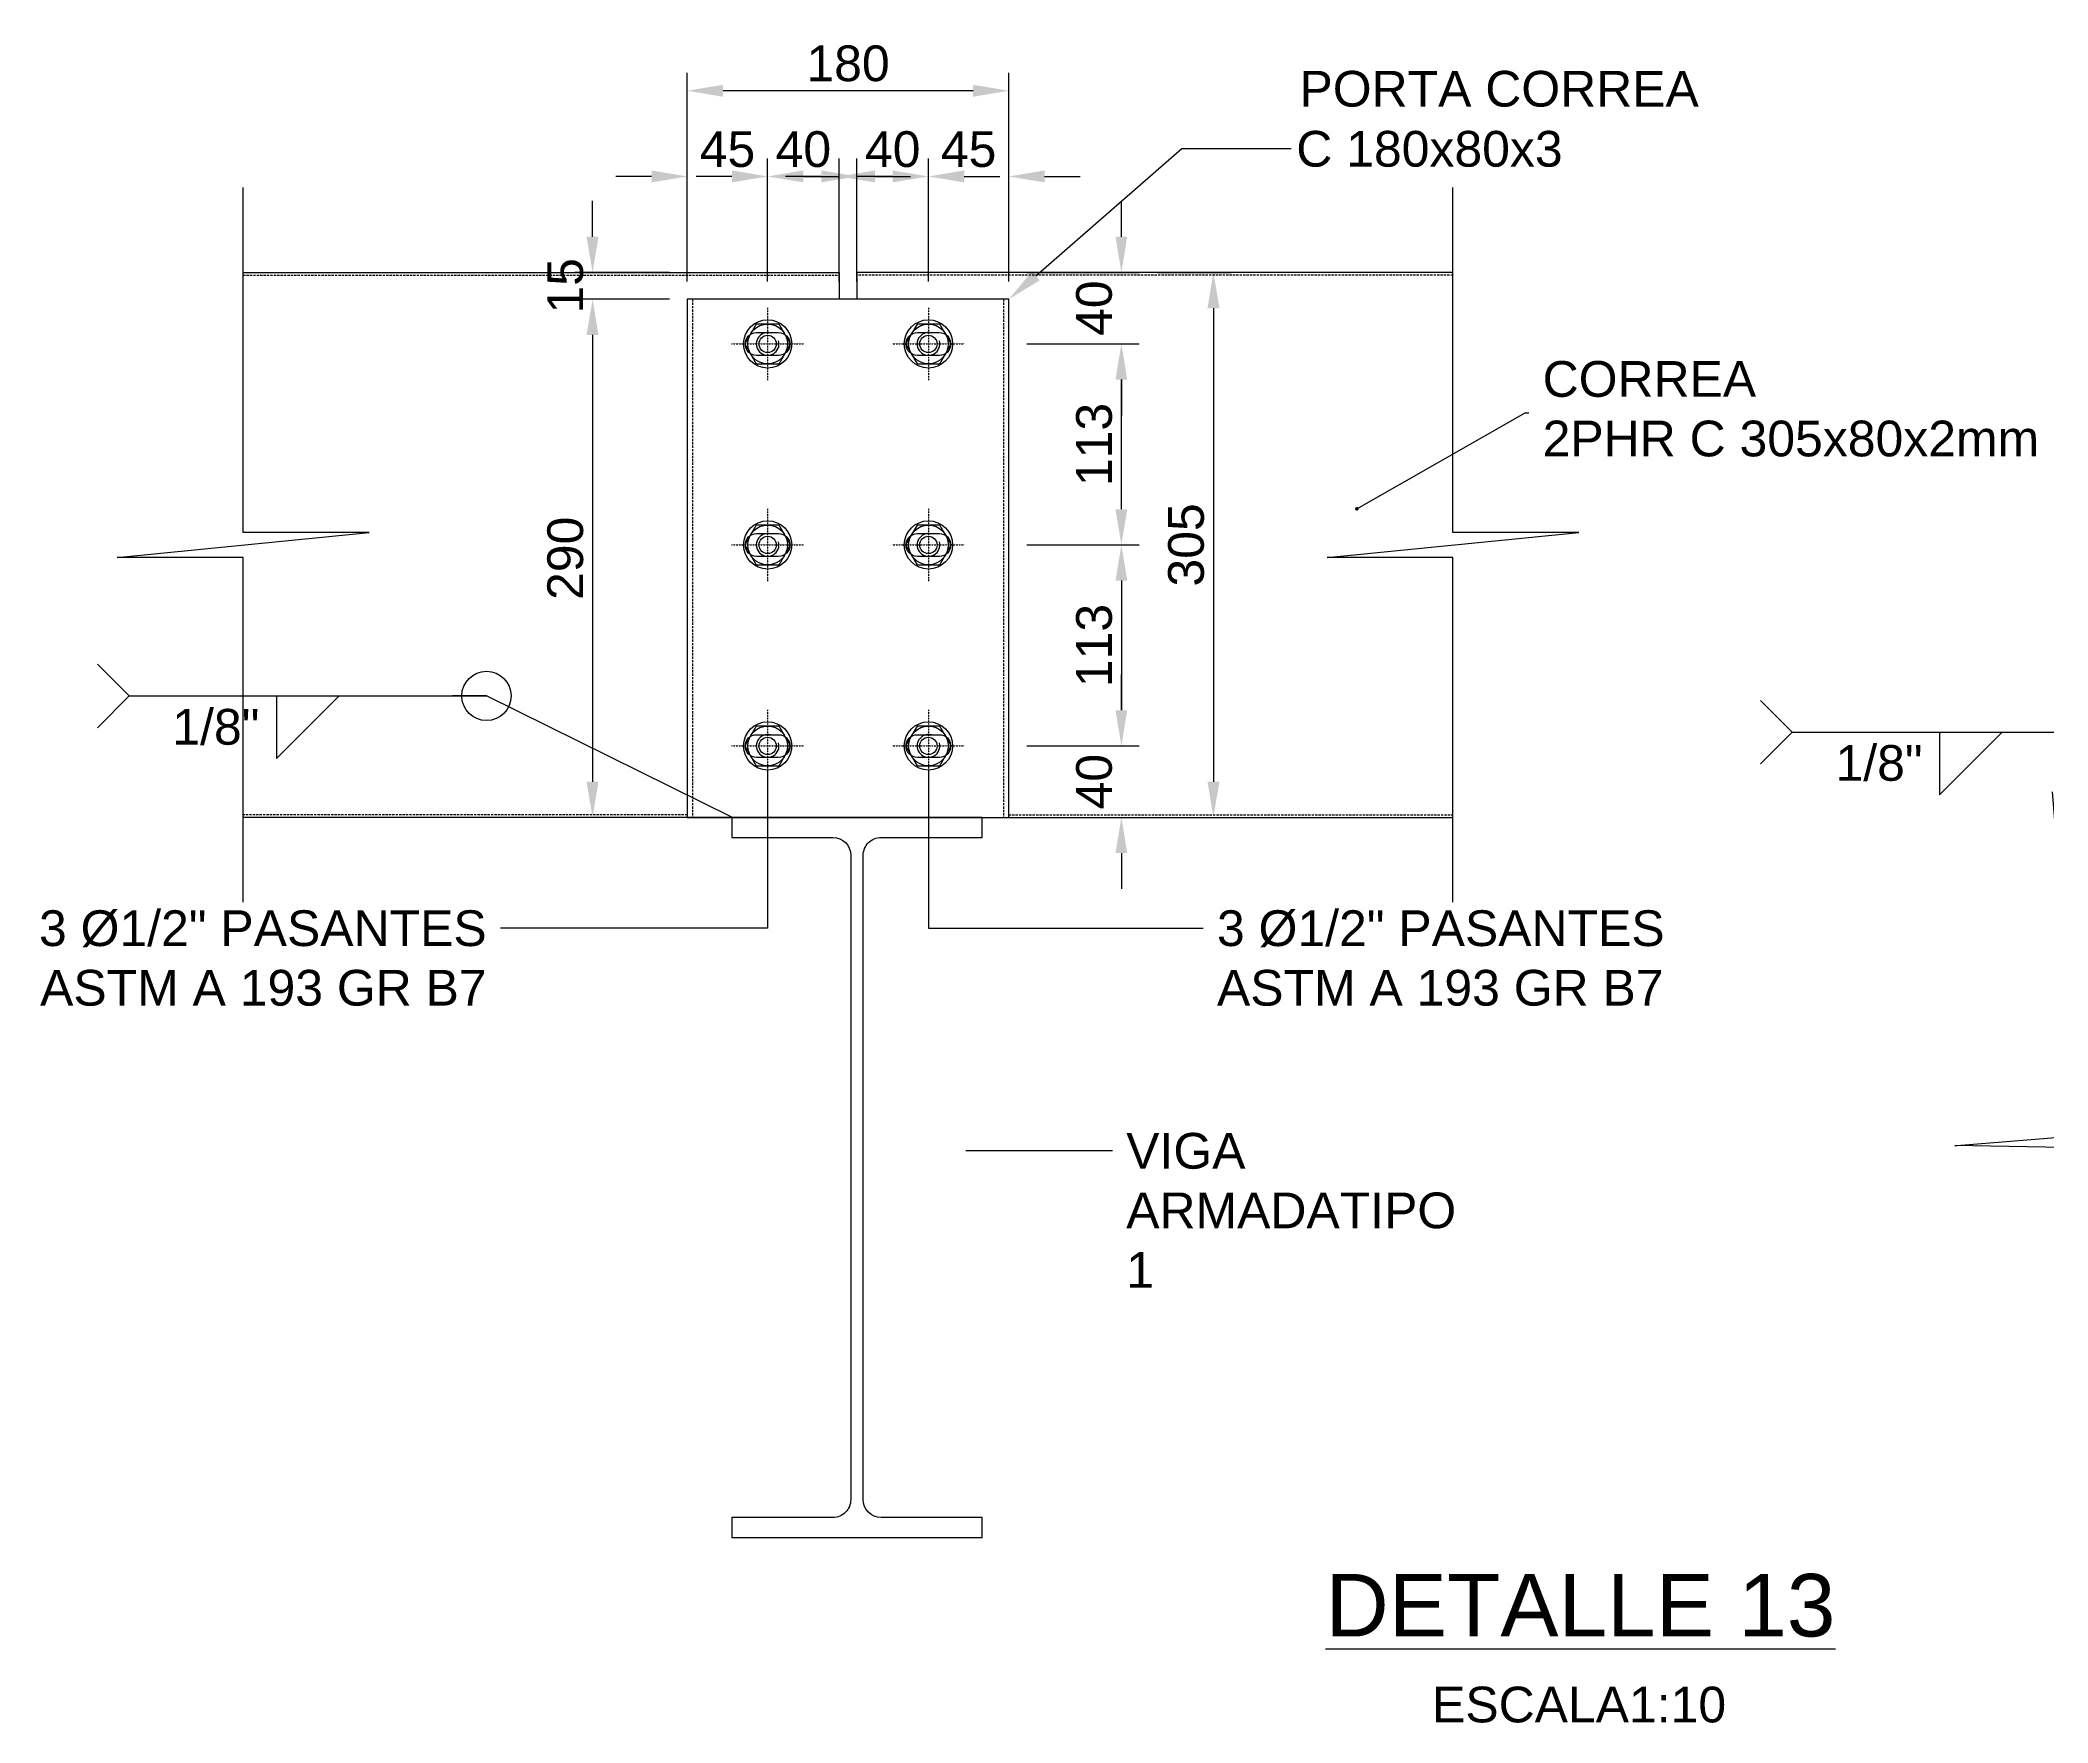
# Model space of a CAD drawing. Header units: millimetres. Extents: x -241278 to 318497, y -110515 to 29234.
# Drawn here: x -14807 to -13683, y -43249 to -42307 of the extents above; entities that cross this region are included whole.
import ezdxf
from ezdxf.enums import TextEntityAlignment as Align

# ---------------------------------------------------------------- set-up
doc = ezdxf.new("R2010")
doc.units = ezdxf.units.MM
doc.header["$LTSCALE"] = 0.1
doc.linetypes.add('CENTER', pattern=[2, 1.25, -0.25, 0.25, -0.25])
doc.linetypes.add('HIDDENX2', pattern=[19.05, 12.7, -6.35])
for name, color, linetype in [('EE-CENTROS', 8, 'CENTER'), ('EE-TEXTO 1', 4, 'Continuous'), ('EE-TEXTO 2', 2, 'Continuous'), ('SIM-COTAS', 1, 'Continuous'), ('SIM-OCULTOS', 8, 'HIDDENX2'), ('SIM-PHR 355x110x25x3.0', 171, 'Continuous'), ('SIM-PORTACORREAS', 6, 'Continuous'), ('SIM-W16x31', 164, 'Continuous')]:
    doc.layers.add(name, color=color, linetype=linetype)
doc.styles.add('ARIAL EE', font='arial.ttf')
doc.styles.get("Standard").update_dxf_attribs({"font": 'arial.ttf'})
doc.dimstyles.new('EE 1_STANDAR', dxfattribs={"dimtxt": 2, "dimasz": 1.5, "dimexe": 1, "dimexo": 0.5, "dimgap": 0.8, "dimtad": 1, "dimdec": 0, "dimdsep": 46, "dimtxsty": 'Standard', "dimcen": 0.09, "dimclrd": 256, "dimclre": 256, "dimclrt": 2, "dimadec": 0, "dimazin": 0, "dimtfac": 1, "dimtdec": 0, "dimtix": 1, "dimtmove": 0, "dimatfit": 2, "dimfxl": 1, "dimtolj": 1, "dimlwd": -1, "dimlwe": -1, "dimarcsym": 1})
doc.dimstyles.new('SIMETRICA MM', dxfattribs={"dimtxt": 2, "dimasz": 2, "dimexe": 1, "dimexo": 1, "dimgap": 0.5, "dimtad": 1, "dimdec": 0, "dimzin": 0, "dimdsep": 46, "dimtxsty": 'Standard', "dimcen": 0.5, "dimclrt": 2, "dimadec": 0, "dimazin": 0, "dimtfac": 1, "dimtdec": 0, "dimtofl": 0, "dimtmove": 0, "dimatfit": 3, "dimfxl": 1, "dimtolj": 1, "dimtzin": 0, "dimarcsym": 0})

# ---------------------------------------------------------------- blocks, each defined once
blk = doc.blocks.new('*D262')
at = {"layer": 'SIM-COTAS', "color": 0, "lineweight": -2, "transparency": 16777216}
for p, q in [((-14454.7, -42452.2), (-14507.7, -42452.2)), ((-14497.7, -42472.2), (-14497.7, -42722.2)), ((-14454.7, -42742.2), (-14507.7, -42742.2))]:
    blk.add_line(p, q, dxfattribs=at)
at = {"layer": 'SIM-COTAS', "color": 0, "transparency": 16777216}
for points in [[(-14501.1, -42472.2), (-14494.4, -42472.2), (-14497.7, -42452.2)], [(-14501.1, -42722.2), (-14494.4, -42722.2), (-14497.7, -42742.2)]]:
    blk.add_solid(points, dxfattribs=at)
at = {"layer": 'SIM-COTAS', "color": 2, "transparency": 16777216, "insert": (-14512.9, -42597.2), "char_height": 20, "attachment_point": 5, "rotation": 90}
blk.add_mtext('\\A1;290', dxfattribs=at)
blk = doc.blocks.new('*D263')
at = {"layer": 'SIM-COTAS', "color": 0, "lineweight": -2, "transparency": 16777216}
for p, q in [((-14497.7, -42417.2), (-14497.7, -42397.2)), ((-14454.7, -42437.2), (-14507.7, -42437.2)), ((-14454.7, -42452.2), (-14507.7, -42452.2)), ((-14497.7, -42472.2), (-14497.7, -42492.2))]:
    blk.add_line(p, q, dxfattribs=at)
at = {"layer": 'SIM-COTAS', "color": 0, "transparency": 16777216}
for points in [[(-14501.1, -42417.2), (-14494.4, -42417.2), (-14497.7, -42437.2)], [(-14501.1, -42472.2), (-14494.4, -42472.2), (-14497.7, -42452.2)]]:
    blk.add_solid(points, dxfattribs=at)
at = {"layer": 'SIM-COTAS', "color": 2, "transparency": 16777216, "insert": (-14512.9, -42444.7), "char_height": 20, "attachment_point": 5, "rotation": 90}
blk.add_mtext('\\A1;15', dxfattribs=at)
blk = doc.blocks.new('*D264')
at = {"layer": 'SIM-COTAS', "color": 0, "lineweight": -2, "transparency": 16777216}
for p, q in [((-14444.7, -42442.2), (-14444.7, -42325.5)), ((-14264.7, -42442.2), (-14264.7, -42325.5)), ((-14284.7, -42335.5), (-14424.7, -42335.5))]:
    blk.add_line(p, q, dxfattribs=at)
at = {"layer": 'SIM-COTAS', "color": 0, "transparency": 16777216}
for points in [[(-14424.7, -42332.2), (-14424.7, -42338.9), (-14444.7, -42335.5)], [(-14284.7, -42332.2), (-14284.7, -42338.9), (-14264.7, -42335.5)]]:
    blk.add_solid(points, dxfattribs=at)
at = {"layer": 'SIM-COTAS', "color": 2, "transparency": 16777216, "insert": (-14354.7, -42320.3), "char_height": 20, "attachment_point": 5}
blk.add_mtext('\\A1;180', dxfattribs=at)
blk = doc.blocks.new('*D265')
at = {"layer": 'SIM-COTAS', "color": 0, "lineweight": -2, "transparency": 16777216}
for p, q in [((-14444.7, -42442.2), (-14444.7, -42373.5)), ((-14399.7, -42442.2), (-14399.7, -42373.5)), ((-14464.7, -42383.5), (-14484.7, -42383.5)), ((-14379.7, -42383.5), (-14359.7, -42383.5))]:
    blk.add_line(p, q, dxfattribs=at)
at = {"layer": 'SIM-COTAS', "color": 0, "transparency": 16777216}
for points in [[(-14464.7, -42380.1), (-14464.7, -42386.8), (-14444.7, -42383.5)], [(-14379.7, -42380.1), (-14379.7, -42386.8), (-14399.7, -42383.5)]]:
    blk.add_solid(points, dxfattribs=at)
at = {"layer": 'SIM-COTAS', "color": 2, "transparency": 16777216, "insert": (-14422.2, -42368.3), "char_height": 20, "attachment_point": 5}
blk.add_mtext('\\A1;45', dxfattribs=at)
blk = doc.blocks.new('*D266')
at = {"layer": 'SIM-COTAS', "color": 0, "lineweight": -2, "transparency": 16777216}
for p, q in [((-14309.7, -42442.2), (-14309.7, -42373.5)), ((-14264.7, -42442.2), (-14264.7, -42373.5)), ((-14329.7, -42383.5), (-14349.7, -42383.5)), ((-14244.7, -42383.5), (-14224.7, -42383.5))]:
    blk.add_line(p, q, dxfattribs=at)
at = {"layer": 'SIM-COTAS', "color": 0, "transparency": 16777216}
for points in [[(-14329.7, -42380.1), (-14329.7, -42386.8), (-14309.7, -42383.5)], [(-14244.7, -42380.1), (-14244.7, -42386.8), (-14264.7, -42383.5)]]:
    blk.add_solid(points, dxfattribs=at)
at = {"layer": 'SIM-COTAS', "color": 2, "transparency": 16777216, "insert": (-14287.2, -42368.3), "char_height": 20, "attachment_point": 5}
blk.add_mtext('\\A1;45', dxfattribs=at)
blk = doc.blocks.new('*D267')
at = {"layer": 'SIM-COTAS', "color": 0, "lineweight": -2, "transparency": 16777216}
for p, q in [((-14349.7, -42442.2), (-14349.7, -42373.5)), ((-14309.7, -42442.2), (-14309.7, -42373.5)), ((-14369.7, -42383.5), (-14389.7, -42383.5)), ((-14289.7, -42383.5), (-14269.7, -42383.5))]:
    blk.add_line(p, q, dxfattribs=at)
at = {"layer": 'SIM-COTAS', "color": 0, "transparency": 16777216}
for points in [[(-14369.7, -42380.1), (-14369.7, -42386.8), (-14349.7, -42383.5)], [(-14289.7, -42380.1), (-14289.7, -42386.8), (-14309.7, -42383.5)]]:
    blk.add_solid(points, dxfattribs=at)
at = {"layer": 'SIM-COTAS', "color": 2, "transparency": 16777216, "insert": (-14329.7, -42368.3), "char_height": 20, "attachment_point": 5}
blk.add_mtext('\\A1;40', dxfattribs=at)
blk = doc.blocks.new('*D268')
at = {"layer": 'SIM-COTAS', "color": 0, "lineweight": -2, "transparency": 16777216}
for p, q in [((-14399.7, -42442.2), (-14399.7, -42373.5)), ((-14359.7, -42442.2), (-14359.7, -42373.5)), ((-14419.7, -42383.5), (-14439.7, -42383.5)), ((-14339.7, -42383.5), (-14319.7, -42383.5))]:
    blk.add_line(p, q, dxfattribs=at)
at = {"layer": 'SIM-COTAS', "color": 0, "transparency": 16777216}
for points in [[(-14419.7, -42380.1), (-14419.7, -42386.8), (-14399.7, -42383.5)], [(-14339.7, -42380.1), (-14339.7, -42386.8), (-14359.7, -42383.5)]]:
    blk.add_solid(points, dxfattribs=at)
at = {"layer": 'SIM-COTAS', "color": 2, "transparency": 16777216, "insert": (-14379.7, -42368.3), "char_height": 20, "attachment_point": 5}
blk.add_mtext('\\A1;40', dxfattribs=at)
blk = doc.blocks.new('*D269')
at = {"layer": 'SIM-COTAS', "color": 0, "lineweight": -2, "transparency": 16777216}
for p, q in [((-14201.7, -42682.2), (-14201.7, -42662.2)), ((-14254.7, -42702.2), (-14191.7, -42702.2)), ((-14244.7, -42742.2), (-14191.7, -42742.2)), ((-14201.7, -42762.2), (-14201.7, -42782.2))]:
    blk.add_line(p, q, dxfattribs=at)
at = {"layer": 'SIM-COTAS', "color": 0, "transparency": 16777216}
for points in [[(-14205, -42682.2), (-14198.4, -42682.2), (-14201.7, -42702.2)], [(-14205, -42762.2), (-14198.4, -42762.2), (-14201.7, -42742.2)]]:
    blk.add_solid(points, dxfattribs=at)
at = {"layer": 'SIM-COTAS', "color": 2, "transparency": 16777216, "insert": (-14216.9, -42722.2), "char_height": 20, "attachment_point": 5, "rotation": 90}
blk.add_mtext('\\A1;40', dxfattribs=at)
blk = doc.blocks.new('*D270')
at = {"layer": 'SIM-COTAS', "color": 0, "lineweight": -2, "transparency": 16777216}
for p, q in [((-14254.7, -42477.2), (-14191.7, -42477.2)), ((-14201.7, -42569.7), (-14201.7, -42497.2)), ((-14254.7, -42589.7), (-14191.7, -42589.7))]:
    blk.add_line(p, q, dxfattribs=at)
at = {"layer": 'SIM-COTAS', "color": 0, "transparency": 16777216}
for points in [[(-14205, -42497.2), (-14198.4, -42497.2), (-14201.7, -42477.2)], [(-14205, -42569.7), (-14198.4, -42569.7), (-14201.7, -42589.7)]]:
    blk.add_solid(points, dxfattribs=at)
at = {"layer": 'SIM-COTAS', "color": 2, "transparency": 16777216, "insert": (-14216.9, -42533.5), "char_height": 20, "attachment_point": 5, "rotation": 90}
blk.add_mtext('\\A1;113', dxfattribs=at)
blk = doc.blocks.new('*D271')
at = {"layer": 'SIM-COTAS', "color": 0, "lineweight": -2, "transparency": 16777216}
for p, q in [((-14254.7, -42589.7), (-14191.7, -42589.7)), ((-14201.7, -42609.7), (-14201.7, -42682.2)), ((-14254.7, -42702.2), (-14191.7, -42702.2))]:
    blk.add_line(p, q, dxfattribs=at)
at = {"layer": 'SIM-COTAS', "color": 0, "transparency": 16777216}
for points in [[(-14205, -42609.7), (-14198.4, -42609.7), (-14201.7, -42589.7)], [(-14205, -42682.2), (-14198.4, -42682.2), (-14201.7, -42702.2)]]:
    blk.add_solid(points, dxfattribs=at)
at = {"layer": 'SIM-COTAS', "color": 2, "transparency": 16777216, "insert": (-14216.9, -42646), "char_height": 20, "attachment_point": 5, "rotation": 90}
blk.add_mtext('\\A1;113', dxfattribs=at)
blk = doc.blocks.new('*D272')
at = {"layer": 'SIM-COTAS', "color": 0, "lineweight": -2, "transparency": 16777216}
for p, q in [((-14201.7, -42417.2), (-14201.7, -42397.2)), ((-14254.7, -42437.2), (-14191.7, -42437.2)), ((-14244.7, -42477.2), (-14191.7, -42477.2)), ((-14201.7, -42497.2), (-14201.7, -42517.2))]:
    blk.add_line(p, q, dxfattribs=at)
at = {"layer": 'SIM-COTAS', "color": 0, "transparency": 16777216}
for points in [[(-14205, -42417.2), (-14198.4, -42417.2), (-14201.7, -42437.2)], [(-14205, -42497.2), (-14198.4, -42497.2), (-14201.7, -42477.2)]]:
    blk.add_solid(points, dxfattribs=at)
at = {"layer": 'SIM-COTAS', "color": 2, "transparency": 16777216, "insert": (-14216.9, -42457.2), "char_height": 20, "attachment_point": 5, "rotation": 90}
blk.add_mtext('\\A1;40', dxfattribs=at)
blk = doc.blocks.new('*D273')
at = {"layer": 'SIM-COTAS', "color": 0, "lineweight": -2, "transparency": 16777216}
for p, q in [((-14181.7, -42437.2), (-14140.2, -42437.2)), ((-14150.2, -42457.2), (-14150.2, -42722.2)), ((-14181.7, -42742.2), (-14140.2, -42742.2))]:
    blk.add_line(p, q, dxfattribs=at)
at = {"layer": 'SIM-COTAS', "color": 0, "transparency": 16777216}
for points in [[(-14153.5, -42457.2), (-14146.8, -42457.2), (-14150.2, -42437.2)], [(-14153.5, -42722.2), (-14146.8, -42722.2), (-14150.2, -42742.2)]]:
    blk.add_solid(points, dxfattribs=at)
at = {"layer": 'SIM-COTAS', "color": 2, "transparency": 16777216, "insert": (-14165.4, -42589.7), "char_height": 20, "attachment_point": 5, "rotation": 90}
blk.add_mtext('\\A1;305', dxfattribs=at)
blk = doc.blocks.new('TÍTULO')
at = {"layer": 'EE-TEXTO 1', "style": 'ARIAL EE'}
blk.add_attdef('%%UTÍTULO', text='', height=3.5, dxfattribs=at).set_placement((0, 0), align=Align.MIDDLE_CENTER)
at = {"layer": 'EE-TEXTO 2', "style": 'ARIAL EE'}
for tag, p in [('SUBTÍTULO', (0, -4.24)), ('ESCALA', (0, -5.71))]:
    blk.add_attdef(tag, text='', height=2, dxfattribs=at).set_placement(p, align=Align.MIDDLE_CENTER)
blk = doc.blocks.new('AWS-FILL')
for p, q in [((0, 0), (20, 0)), ((8.25, -3.5), (11.75, 0)), ((8.25, 0), (8.25, -3.5))]:
    blk.add_line(p, q)
at = {"layer": 'EE-TEXTO 2', "style": 'ARIAL EE', "flags": 12}
blk.add_attdef('VALOR_SOLDADURA', text='', height=2, dxfattribs=at).set_placement((7.83, -2.73), align=Align.RIGHT)
blk.add_attdef('DE-TANTO-CADA-TANTO', (12.68, -2.68), '', height=2, dxfattribs=at)
blk = doc.blocks.new('OBSERVACION')
for q in [(1.78, 1.78), (1.78, -1.78)]:
    blk.add_line((0, 0), q)
at = {"layer": 'EE-TEXTO 2', "style": 'ARIAL EE', "flags": 4}
blk.add_attdef('OBSERVACION', (2.3, -1.07), '', height=2, dxfattribs=at)

msp = doc.modelspace()

# ---------------------------------------------------------------- linework, layer by layer
msp.add_line((-14393.9, -42742.2), (-14393.9, -42742.2))
for points in [[(-14406.1, -42466.1), (-14412.5, -42477.2), (-14406.1, -42488.3), (-14393.3, -42488.3), (-14386.9, -42477.2), (-14393.3, -42466.1)], [(-14316.1, -42466.1), (-14322.5, -42477.2), (-14316.1, -42488.3), (-14303.3, -42488.3), (-14296.9, -42477.2), (-14303.3, -42466.1)], [(-14406.1, -42578.6), (-14412.5, -42589.7), (-14406.1, -42600.8), (-14393.3, -42600.8), (-14386.9, -42589.7), (-14393.3, -42578.6)], [(-14316.1, -42578.6), (-14322.5, -42589.7), (-14316.1, -42600.8), (-14303.3, -42600.8), (-14296.9, -42589.7), (-14303.3, -42578.6)], [(-14406.1, -42691.1), (-14412.5, -42702.2), (-14406.1, -42713.3), (-14393.3, -42713.3), (-14386.9, -42702.2), (-14393.3, -42691.1)], [(-14316.1, -42691.1), (-14322.5, -42702.2), (-14316.1, -42713.3), (-14303.3, -42713.3), (-14296.9, -42702.2), (-14303.3, -42691.1)]]:
    msp.add_lwpolyline(points, close=True)
for centre, radius in [((-14399.7, -42477.2), 13.5), ((-14399.7, -42477.2), 11.1), ((-14309.7, -42477.2), 13.5), ((-14309.7, -42477.2), 11.1), ((-14399.7, -42477.2), 4.85), ((-14309.7, -42477.2), 4.85), ((-14399.7, -42589.7), 13.5), ((-14399.7, -42589.7), 11.1), ((-14309.7, -42589.7), 13.5), ((-14309.7, -42589.7), 11.1), ((-14399.7, -42589.7), 4.85), ((-14309.7, -42589.7), 4.85), ((-14399.7, -42702.2), 13.5), ((-14399.7, -42702.2), 11.1), ((-14309.7, -42702.2), 13.5), ((-14309.7, -42702.2), 11.1), ((-14399.7, -42702.2), 4.85), ((-14309.7, -42702.2), 4.85)]:
    msp.add_circle(centre, radius)
for centre in [(-14399.7, -42477.2), (-14309.7, -42477.2), (-14399.7, -42589.7), (-14309.7, -42589.7), (-14399.7, -42702.2), (-14309.7, -42702.2)]:
    msp.add_arc(centre, 6.35, 75, 15)
at = {"layer": 'EE-CENTROS'}
for p, q in [((-14399.7, -42457), (-14399.7, -42497.5)), ((-14309.7, -42457), (-14309.7, -42497.5)), ((-14419.9, -42477.2), (-14379.5, -42477.2)), ((-14329.9, -42477.2), (-14289.5, -42477.2)), ((-14399.7, -42569.5), (-14399.7, -42610)), ((-14309.7, -42569.5), (-14309.7, -42610)), ((-14419.9, -42589.7), (-14379.5, -42589.7)), ((-14329.9, -42589.7), (-14289.5, -42589.7)), ((-14399.7, -42682), (-14399.7, -42722.5)), ((-14309.7, -42682), (-14309.7, -42722.5)), ((-14419.9, -42702.2), (-14379.5, -42702.2)), ((-14329.9, -42702.2), (-14289.5, -42702.2))]:
    msp.add_line(p, q, dxfattribs=at)
at = {"layer": 'SIM-COTAS'}
for p, q in [((-14399.7, -42804.1), (-14549.3, -42804.1)), ((-14309.7, -42804.1), (-14155.9, -42804.1))]:
    msp.add_line(p, q, dxfattribs=at)
msp.add_lwpolyline([(-14249.6, -42439.1), (-14167.9, -42367.9), (-14106.6, -42367.9)], dxfattribs=at)
for points in [[(-14693.3, -42789.7), (-14693.3, -42596.7), (-14762.8, -42596.7, 0.024922), (-14763.8, -42596.8), (-14622.8, -42582.7, -0.024922), (-14623.8, -42582.7), (-14693.3, -42582.7), (-14693.3, -42389.7)], [(-14016.1, -42789.7), (-14016.1, -42596.7), (-14085.6, -42596.7, 0.024922), (-14086.6, -42596.8), (-13945.6, -42582.7, -0.024922), (-13946.6, -42582.7), (-14016.1, -42582.7), (-14016.1, -42389.7)], [(-13648.2, -43126.5), (-13663.8, -42934.2), (-13594.5, -42928.6, -0.024922), (-13593.5, -42928.5), (-13735.2, -42925.8, 0.024922), (-13734.1, -42925.8), (-13664.9, -42920.2), (-13680.5, -42727.8)]]:
    msp.add_lwpolyline(points, format="xyb", dxfattribs=at)
msp.add_circle((-14557.1, -42674.2), 13.8, dxfattribs=at)
msp.add_solid([(-14247.4, -42441.6), (-14264.7, -42452.2), (-14251.8, -42436.6)], dxfattribs=at)
at = {"layer": 'SIM-OCULTOS'}
for p, q in [((-14693.3, -42438.7), (-14359.7, -42438.7)), ((-14016.1, -42438.7), (-14349.7, -42438.7)), ((-14441.7, -42452.2), (-14441.7, -42742.2)), ((-14441.7, -42452.2), (-14441.7, -42742.2)), ((-14267.7, -42452.2), (-14267.7, -42742.2)), ((-14267.7, -42452.2), (-14267.7, -42742.2)), ((-14444.7, -42740.7), (-14693.3, -42740.7)), ((-14264.7, -42740.7), (-14016.1, -42740.7))]:
    msp.add_line(p, q, dxfattribs=at)
at = {"layer": 'SIM-PHR 355x110x25x3.0'}
for p, q in [((-14693.3, -42437.2), (-14359.7, -42437.2)), ((-14359.7, -42437.2), (-14359.7, -42452.2)), ((-14016.1, -42437.2), (-14349.7, -42437.2)), ((-14349.7, -42437.2), (-14349.7, -42452.2)), ((-14359.7, -42742.2), (-14693.3, -42742.2)), ((-14349.7, -42742.2), (-14016.1, -42742.2))]:
    msp.add_line(p, q, dxfattribs=at)
at = {"layer": 'SIM-PORTACORREAS'}
msp.add_lwpolyline([(-14444.7, -42452.2), (-14444.7, -42742.2), (-14264.7, -42742.2), (-14264.7, -42452.2)], close=True, dxfattribs=at)
for points in [[(-14405.9, -42470.9), (-14393.6, -42470.9, -1), (-14393.6, -42483.6), (-14405.9, -42483.6, -1)], [(-14315.9, -42470.9), (-14303.6, -42470.9, -1), (-14303.6, -42483.6), (-14315.9, -42483.6, -1)], [(-14405.9, -42583.4), (-14393.6, -42583.4, -1), (-14393.6, -42596.1), (-14405.9, -42596.1, -1)], [(-14315.9, -42583.4), (-14303.6, -42583.4, -1), (-14303.6, -42596.1), (-14315.9, -42596.1, -1)], [(-14405.9, -42695.9), (-14393.6, -42695.9, -1), (-14393.6, -42708.6), (-14405.9, -42708.6, -1)], [(-14315.9, -42695.9), (-14303.6, -42695.9, -1), (-14303.6, -42708.6), (-14315.9, -42708.6, -1)]]:
    msp.add_lwpolyline(points, format="xyb", close=True, dxfattribs=at)
at = {"layer": 'SIM-W16x31'}
msp.add_lwpolyline([(-14336.2, -42753.4), (-14279.7, -42753.4), (-14279.7, -42742.2), (-14419.7, -42742.2), (-14419.7, -42753.4), (-14363.2, -42753.4, -0.414203), (-14353.2, -42763.4), (-14353.2, -43124, -0.414224), (-14363.2, -43134), (-14419.7, -43134), (-14419.7, -43145.2), (-14279.7, -43145.2), (-14279.7, -43134), (-14336.2, -43134, -0.414203), (-14346.2, -43124), (-14346.2, -42763.4, -0.414224)], format="xyb", close=True, dxfattribs=at)

# ---------------------------------------------------------------- block references
at = {"layer": 'SIM-COTAS', "xscale": -10, "yscale": 10, "zscale": -10}
for p in [(-14757.1, -42674.2), (-13826.2, -42694.5)]:
    msp.add_blockref('OBSERVACION', p, dxfattribs=at)
at = {"layer": 'SIM-COTAS'}
ref = msp.add_blockref('AWS-FILL', (-14757.1, -42674.2), dxfattribs=dict(at, xscale=10, yscale=10, zscale=10))
ref.add_attrib('VALOR_SOLDADURA', '1/8"', dxfattribs={"layer": 'EE-TEXTO 2', "height": 20, "style": 'ARIAL EE'}).set_placement((-14684.2, -42701.5), align=Align.RIGHT)
ref = msp.add_blockref('AWS-FILL', (-13826.2, -42694.5), dxfattribs=dict(at, xscale=10, yscale=10, zscale=10))
ref.add_attrib('VALOR_SOLDADURA', '1/8"', dxfattribs={"layer": 'EE-TEXTO 2', "height": 20, "style": 'ARIAL EE'}).set_placement((-13753.2, -42721.7), align=Align.RIGHT)
ref = msp.add_blockref('TÍTULO', (-13939.2, -43235.6), dxfattribs=dict(at, xscale=10, yscale=10, zscale=10))
ref.add_attrib('ESCALA1:100', 'ESCALA1:10', dxfattribs={"layer": 'EE-TEXTO 2', "height": 20, "style": 'ARIAL EE'}).set_placement((-13945.5, -43248.7), align=Align.CENTER)
ref.add_attrib('%%UVISTAENPLANTA', '%%UDETALLE 13', dxfattribs={"layer": 'EE-TEXTO 1', "height": 35, "style": 'ARIAL EE'}).set_placement((-13944.7, -43200.6), align=Align.CENTER)

# ---------------------------------------------------------------- texts
at = {"layer": 'SIM-COTAS', "color": 2}
for s, p in [('PORTA CORREA', (-14102, -42344.4)), ('C 180x80x3', (-14103.8, -42378))]:
    msp.add_text(s, height=20, dxfattribs=at).set_placement(p)
at = {"layer": 'SIM-COTAS', "color": 2, "char_height": 20}
for s, insert, width, attachment_point in [('\\A1;CORREA\\P2PHR C 305x80x2mm', (-13965.9, -42486.8), 352.314, 1), ('\\A1;3 %%C1/2" PASANTES ASTM A 193 GR B7', (-14557, -42794.2), 263.799, 3), ('\\A1;3 %%C1/2" PASANTES ASTM A 193 GR B7', (-14148.2, -42794.2), 292.51, 1), ('\\A1;VIGA ARMADATIPO 1', (-14199, -42918.8), 201.5, 1)]:
    msp.add_mtext(s, dxfattribs=dict(at, insert=insert, width=width, attachment_point=attachment_point))

# ---------------------------------------------------------------- dimensions: what is measured, and where the dimension line sits
at = {"layer": 'SIM-COTAS'}
for base, p1, p2, picture, middle in [((-14444.7, -42335.5), (-14264.7, -42452.2), (-14444.7, -42452.2), '*D264', (-14354.7, -42320.3)), ((-14444.7, -42383.5), (-14399.7, -42452.2), (-14444.7, -42452.2), '*D265', (-14422.2, -42368.3)), ((-14399.7, -42383.5), (-14359.7, -42452.2), (-14399.7, -42452.2), '*D268', (-14379.7, -42368.3))]:
    dim = msp.add_linear_dim(base=base, p1=p1, p2=p2, dimstyle='SIMETRICA MM', override={"dimscale": 0}, dxfattribs=at)
    dim.commit()
    dim.dimension.update_dxf_attribs({"geometry": picture, "text_midpoint": middle})
for base, p1, p2, angle, override, picture, middle in [((-14309.7, -42383.5), (-14349.7, -42452.2), (-14309.7, -42452.2), 180, {"dimscale": 0}, '*D267', (-14329.7, -42368.3)), ((-14264.7, -42383.5), (-14309.7, -42452.2), (-14264.7, -42452.2), 180, {"dimscale": 0}, '*D266', (-14287.2, -42368.3)), ((-14201.7, -42477.2), (-14264.7, -42437.2), (-14254.7, -42477.2), 90, {"dimscale": 0}, '*D272', (-14216.9, -42457.2)), ((-14150.2, -42742.2), (-14191.7, -42437.2), (-14191.7, -42742.2), 90, {"dimscale": 0}, '*D273', (-14165.4, -42589.7)), ((-14497.7, -42742.2), (-14444.7, -42452.2), (-14444.7, -42742.2), 90, {"dimscale": 0}, '*D262', (-14512.9, -42597.2)), ((-14201.6843542, -42477.2349041), (-14264.7036877, -42589.7349041), (-14264.7036877, -42477.2349041), 270, {"dimscale": 0, "dimdec": 0}, '*D270', (-14216.9026353, -42533.4849041)), ((-14201.6843542, -42702.2349041), (-14264.7036877, -42589.7349041), (-14264.7036877, -42702.2349041), 90, {"dimscale": 0, "dimdec": 0}, '*D271', (-14216.9026353, -42645.9849041)), ((-14201.7, -42742.2), (-14264.7, -42702.2), (-14254.7, -42742.2), 90, {"dimscale": 0}, '*D269', (-14216.9, -42722.2))]:
    dim = msp.add_linear_dim(base=base, p1=p1, p2=p2, angle=angle, dimstyle='SIMETRICA MM', override=override, dxfattribs=at)
    dim.commit()
    dim.dimension.update_dxf_attribs({"geometry": picture, "text_midpoint": middle})
dim = msp.add_linear_dim(base=(-14497.7, -42452.2), p1=(-14444.7, -42437.2), p2=(-14444.7, -42452.2), angle=90, dimstyle='SIMETRICA MM', override={"dimscale": 0}, dxfattribs=at)
dim.commit()
dim.dimension.update_dxf_attribs({"geometry": '*D263', "text_midpoint": (-14497.7, -42444.7), "dimtype": 160})

# ---------------------------------------------------------------- leaders
at = {"layer": 'SIM-COTAS', "annotation_type": 0, "has_hookline": 1, "hookline_direction": 0}
for points, override, text_width in [([(-14069.9, -42569.5), (-13975.6, -42515.7), (-13973.6, -42515.7)], {"dimscale": 0, "dimgap": 0.5, "dimtad": 0, "dimldrblk": 'Dot'}, 275.3), ([(-14288.8, -42928.7), (-14206.7, -42928.7)], {"dimscale": 0, "dimgap": 0.5, "dimtad": 0}, 202.9)]:
    msp.add_leader(points, dimstyle='SIMETRICA MM', override=override, dxfattribs=dict(at, text_width=text_width))
at = {"layer": 'SIM-COTAS'}
for points, dimstyle, override in [([(-14419.3, -42742.2), (-14557.1, -42674.2), (-14576.1, -42674.2)], 'EE 1_STANDAR', {"dimscale": 0, "dimgap": 0.5, "dimtad": 1}), ([(-14399.7, -42715.7), (-14399.7, -42804.1)], 'SIMETRICA MM', {"dimscale": 0, "dimgap": 0.5, "dimtad": 0}), ([(-14309.7, -42715.7), (-14309.7, -42804.1)], 'SIMETRICA MM', {"dimscale": 0, "dimgap": 0.5, "dimtad": 0})]:
    msp.add_leader(points, dimstyle=dimstyle, override=override, dxfattribs=at)

doc.saveas('drawing.dxf')
